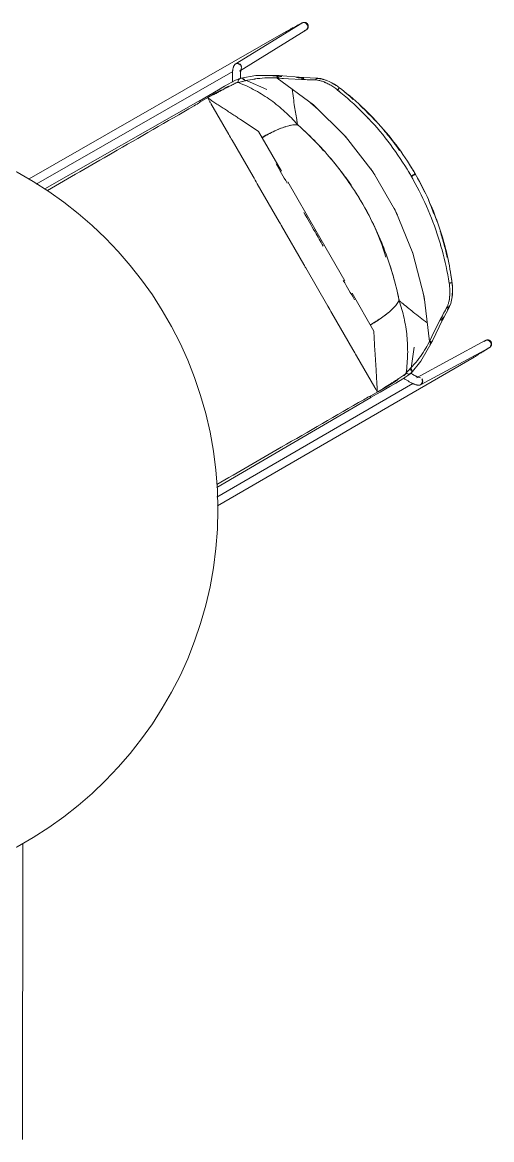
# Model space of a CAD drawing. Header units: millimetres. Extents: x 155927 to 317870, y -36033 to 97293.
# Drawn here: x 195784 to 196427, y 29808 to 31338 of the extents above; entities that cross this region are included whole.
import ezdxf

# ---------------------------------------------------------------- set-up
doc = ezdxf.new("R2010")
doc.units = ezdxf.units.MM
doc.header["$MEASUREMENT"] = 0
doc.layers.add('I-FURN', color=8, linetype='CONTINUOUS', lineweight=9)

msp = doc.modelspace()

# ---------------------------------------------------------------- linework, layer by layer
at = {"layer": 'I-FURN'}
for p, q in [((196167, 31336.7), (196076, 31280.5)), ((196163.7, 31334.9), (196164.2, 31335.2)), ((196164.2, 31335.2), (196164.7, 31335.5)), ((196164.7, 31335.5), (196165.2, 31335.7)), ((196165.2, 31335.7), (196165.6, 31335.9)), ((196165.6, 31335.9), (196166, 31336.1)), ((196166, 31336.1), (196166.3, 31336.3)), ((196166.3, 31336.3), (196166.7, 31336.5)), ((196166.7, 31336.5), (196166.9, 31336.6)), ((196166.9, 31336.6), (196167.2, 31336.8)), ((196167.1, 31336.7), (196168.4, 31337.3)), ((196167.2, 31336.8), (196167.4, 31336.9)), ((196167.4, 31336.9), (196167.3, 31336.8)), ((196167.4, 31336.9), (196167.6, 31337)), ((196167.6, 31337), (196167.4, 31336.9)), ((196167.7, 31337.1), (196167.6, 31337)), ((196167.6, 31337), (196167.7, 31337)), ((196167.7, 31337), (196167.8, 31337.1)), ((196167.8, 31337.1), (196167.7, 31337.1)), ((196167.8, 31337.1), (196167.8, 31337.1)), ((196167.8, 31337.1), (196167.9, 31337.1)), ((196167.9, 31337.1), (196167.8, 31337.1)), ((196167.9, 31337.1), (196168.1, 31337.2)), ((196167.9, 31337.1), (196167.9, 31337.1)), ((196168.1, 31337.2), (196168.3, 31337.3)), ((196168.3, 31337.3), (196168.5, 31337.4)), ((196168.4, 31337.3), (196169.8, 31337.4)), ((196168.5, 31337.4), (196168.7, 31337.5)), ((196168.7, 31337.5), (196168.9, 31337.6)), ((196168.9, 31337.6), (196169.1, 31337.6)), ((196169.1, 31337.6), (196169.3, 31337.7)), ((196169.3, 31337.7), (196169.5, 31337.7)), ((196169.5, 31337.7), (196169.7, 31337.7)), ((196169.7, 31337.7), (196170, 31337.8)), ((196169.8, 31337.4), (196171.2, 31337.2)), ((196170, 31337.8), (196170.2, 31337.8)), ((196170.2, 31337.8), (196170.4, 31337.8)), ((196170.4, 31337.8), (196170.6, 31337.8)), ((196170.6, 31337.8), (196170.8, 31337.8)), ((196170.8, 31337.8), (196171.1, 31337.7)), ((196171.1, 31337.7), (196171.3, 31337.7)), ((196171.2, 31337.2), (196172.5, 31336.7)), ((196171.3, 31337.7), (196171.5, 31337.7)), ((196171.5, 31337.7), (196171.7, 31337.6)), ((196171.7, 31337.6), (196171.9, 31337.6)), ((196171.9, 31337.6), (196172.1, 31337.5)), ((196172.1, 31337.5), (196172.3, 31337.4)), ((196172.3, 31337.4), (196172.6, 31337.4)), ((196172.5, 31336.7), (196173.6, 31335.8)), ((196172.6, 31337.4), (196172.8, 31337.3)), ((196172.8, 31337.3), (196173, 31337.2)), ((196173, 31337.2), (196173.1, 31337.1)), ((196173.1, 31337.1), (196173.3, 31337)), ((196173.3, 31337), (196173.5, 31336.8)), ((196173.5, 31336.8), (196173.7, 31336.7)), ((196173.6, 31335.8), (196174.5, 31334.6)), ((196173.7, 31336.7), (196173.9, 31336.6)), ((196173.9, 31336.6), (196174, 31336.4)), ((196174, 31336.4), (196174.2, 31336.3)), ((196174.2, 31336.3), (196174.4, 31336.1)), ((196174.4, 31336.1), (196174.5, 31336)), ((196174.5, 31336), (196174.7, 31335.8)), ((196174.7, 31335.8), (196174.8, 31335.6)), ((196174.8, 31335.6), (196174.9, 31335.5)), ((196174.9, 31335.5), (196175.1, 31335.3)), ((196175.1, 31335.3), (196175.2, 31335.1)), ((196145.4, 31325.3), (195794, 31123.4)), ((196081.8, 31271.1), (196172.7, 31327.3)), ((196145.4, 31325.2), (196146.4, 31325.7)), ((196145.4, 31325.2), (196145.5, 31325)), ((196145.5, 31325), (196145.8, 31324.5)), ((196145.8, 31324.5), (196146.2, 31323.7)), ((196146.4, 31325.7), (196147.3, 31326.2)), ((196147.3, 31326.2), (196148.2, 31326.7)), ((196148.2, 31326.7), (196149.2, 31327.2)), ((196149.2, 31327.2), (196150.1, 31327.7)), ((196150.1, 31327.7), (196151, 31328.2)), ((196151, 31328.2), (196151.9, 31328.7)), ((196151.9, 31328.7), (196152.8, 31329.1)), ((196152.8, 31329.1), (196153.6, 31329.6)), ((196153.6, 31329.6), (196154.5, 31330.1)), ((196154.5, 31330.1), (196155.3, 31330.5)), ((196155.3, 31330.5), (196156.2, 31330.9)), ((196156.2, 31330.9), (196157, 31331.4)), ((196157, 31331.4), (196157.8, 31331.8)), ((196157.8, 31331.8), (196158.5, 31332.2)), ((196158.5, 31332.2), (196159.3, 31332.6)), ((196159.3, 31332.6), (196160, 31333)), ((196160, 31333), (196160.7, 31333.3)), ((196160.7, 31333.3), (196161.3, 31333.7)), ((196161.3, 31333.7), (196162, 31334)), ((196162, 31334), (196162.6, 31334.3)), ((196162.6, 31334.3), (196163.2, 31334.6)), ((196163.2, 31334.6), (196163.7, 31334.9)), ((196171.2, 31326.4), (196170.8, 31326.2)), ((196171.5, 31326.6), (196171.2, 31326.4)), ((196171.8, 31326.8), (196171.5, 31326.6)), ((196172.1, 31326.9), (196171.8, 31326.8)), ((196172.3, 31327.1), (196172.1, 31326.9)), ((196172.6, 31327.2), (196172.3, 31327.1)), ((196172.4, 31327.1), (196172.6, 31327.2)), ((196173.7, 31328.1), (196172.6, 31327.2)), ((196172.6, 31327.2), (196172.8, 31327.3)), ((196172.7, 31327.3), (196172.6, 31327.2)), ((196172.9, 31327.3), (196172.7, 31327.3)), ((196172.8, 31327.3), (196172.9, 31327.4)), ((196172.9, 31327.4), (196173, 31327.4)), ((196173, 31327.4), (196172.9, 31327.4)), ((196172.9, 31327.4), (196172.9, 31327.3)), ((196173.2, 31327.5), (196173, 31327.4)), ((196173, 31327.4), (196173, 31327.4)), ((196173, 31327.4), (196173, 31327.4)), ((196173, 31327.4), (196173, 31327.4)), ((196173, 31327.4), (196173, 31327.4)), ((196173.4, 31327.7), (196173.2, 31327.5)), ((196173.6, 31327.8), (196173.4, 31327.7)), ((196173.8, 31327.9), (196173.6, 31327.8)), ((196174.5, 31329.2), (196173.7, 31328.1)), ((196174, 31328), (196173.8, 31327.9)), ((196174.1, 31328.2), (196174, 31328)), ((196174.3, 31328.3), (196174.1, 31328.2)), ((196174.4, 31328.5), (196174.3, 31328.3)), ((196174.6, 31328.7), (196174.4, 31328.5)), ((196174.5, 31334.6), (196175.1, 31333.3)), ((196175.1, 31330.5), (196174.5, 31329.2)), ((196174.7, 31328.8), (196174.6, 31328.7)), ((196174.9, 31329), (196174.7, 31328.8)), ((196175, 31329.2), (196174.9, 31329)), ((196175.1, 31329.4), (196175, 31329.2)), ((196175.1, 31333.3), (196175.2, 31331.9)), ((196175.2, 31331.9), (196175.1, 31330.5)), ((196175.2, 31329.6), (196175.1, 31329.4)), ((196175.2, 31335.1), (196175.2, 31335)), ((196175.2, 31335), (196175.3, 31334.8)), ((196175.3, 31329.7), (196175.2, 31329.6)), ((196175.3, 31334.8), (196175.4, 31334.6)), ((196175.4, 31329.9), (196175.3, 31329.7)), ((196175.4, 31334.6), (196175.5, 31334.4)), ((196175.5, 31330.1), (196175.4, 31329.9)), ((196175.5, 31334.4), (196175.6, 31334.2)), ((196175.6, 31330.3), (196175.5, 31330.1)), ((196175.6, 31334.2), (196175.7, 31334)), ((196175.7, 31330.6), (196175.6, 31330.3)), ((196175.7, 31334), (196175.7, 31333.8)), ((196175.7, 31333.8), (196175.8, 31333.6)), ((196175.8, 31331), (196175.7, 31330.8)), ((196175.7, 31330.8), (196175.7, 31330.6)), ((196175.8, 31333.6), (196175.8, 31333.4)), ((196175.8, 31333.4), (196175.9, 31333.2)), ((196175.9, 31331.4), (196175.8, 31331.2)), ((196175.8, 31331.2), (196175.8, 31331)), ((196175.9, 31333.2), (196175.9, 31332.9)), ((196175.9, 31332.9), (196175.9, 31332.7)), ((196175.9, 31332.7), (196175.9, 31332.5)), ((196175.9, 31332.5), (196175.9, 31332.3)), ((196175.9, 31332.3), (196175.9, 31332.1)), ((196175.9, 31332.1), (196175.9, 31331.8)), ((196175.9, 31331.8), (196175.9, 31331.6)), ((196175.9, 31331.6), (196175.9, 31331.4)), ((196072.8, 31274.3), (196072.6, 31273.6)), ((196072.9, 31274.9), (196072.8, 31274.3)), ((196073.1, 31275.6), (196072.9, 31274.9)), ((196073.2, 31276.2), (196073.1, 31275.6)), ((196073.4, 31276.9), (196073.2, 31276.2)), ((196073.7, 31277.5), (196073.4, 31276.9)), ((196074, 31278.2), (196073.7, 31277.5)), ((196074.4, 31278.9), (196074, 31278.2)), ((196074.9, 31279.6), (196074.4, 31278.9)), ((195803.6, 31116.2), (196072.4, 31270.6)), ((196072.2, 31268.9), (196072.1, 31268)), ((196072.1, 31268), (196072.1, 31267.2)), ((196072.1, 31267.2), (196072.1, 31266.3)), ((196072.1, 31266.3), (196072.1, 31265.3)), ((196072.1, 31265.3), (196072.1, 31264.4)), ((196072.1, 31264.4), (196072.1, 31263.4)), ((196072.1, 31263.4), (196072.1, 31262.4)), ((196072.1, 31262.4), (196072.1, 31261.4)), ((196072.1, 31261.4), (196072.2, 31260.4)), ((196072.3, 31270.6), (196072.2, 31269.7)), ((196072.2, 31269.7), (196072.2, 31268.9)), ((196072.2, 31260.4), (196072.2, 31259.3)), ((196072.2, 31259.3), (196072.3, 31258.3)), ((196072.4, 31272.1), (196072.3, 31271.3)), ((196072.3, 31271.3), (196072.3, 31270.6)), ((196072.5, 31272.8), (196072.4, 31272.1)), ((196072.6, 31273.6), (196072.5, 31272.8)), ((196082.9, 31261.3), (196075.4, 31258)), ((196080.4, 31258.9), (196081.1, 31259.9)), ((196081.1, 31259.9), (196081.9, 31260.7)), ((196082.9, 31261.3), (196084, 31261.6)), ((196083.9, 31261.5), (196082.9, 31261.3)), ((196083.2, 31268.5), (196083.1, 31267.8)), ((196083.1, 31267.8), (196083.1, 31267)), ((196083.1, 31267), (196083.1, 31266.3)), ((196083.1, 31266.3), (196083.1, 31265.5)), ((196083.1, 31265.5), (196083.1, 31264.6)), ((196083.1, 31264.6), (196083.1, 31263.8)), ((196083.1, 31263.8), (196083.1, 31262.9)), ((196083.1, 31262.9), (196083.1, 31262)), ((196083.1, 31262), (196083.1, 31261)), ((196083.3, 31270.4), (196083.2, 31269.8)), ((196083.2, 31269.8), (196083.2, 31269.2)), ((196083.2, 31269.2), (196083.2, 31268.5)), ((196083.4, 31270.9), (196083.3, 31270.4)), ((196083.5, 31271.9), (196083.4, 31271.4)), ((196083.4, 31271.4), (196083.4, 31270.9)), ((196104.2, 31265), (196083.4, 31261.5)), ((196083.6, 31272.3), (196083.5, 31271.9)), ((196083.7, 31272.6), (196083.6, 31272.3)), ((196083.8, 31273.1), (196083.7, 31272.9)), ((196083.7, 31272.9), (196083.7, 31272.6)), ((196083.8, 31273.3), (196083.8, 31273.2)), ((196083.8, 31273.2), (196083.8, 31273.1)), ((196084.5, 31261.5), (196083.9, 31261.5)), ((196085.2, 31261.4), (196084.5, 31261.5)), ((196086.4, 31261), (196085.2, 31261.4)), ((196087.5, 31260.1), (196086.4, 31261)), ((196092, 31257.8), (196086.5, 31259.5)), ((196088.5, 31259), (196087.5, 31260.1)), ((196089, 31257.5), (196088.5, 31259)), ((196135.5, 31264.9), (196104.2, 31265)), ((196133.2, 31263), (196133.3, 31263.5)), ((196133.2, 31262.5), (196133.2, 31263)), ((196133.3, 31262.1), (196133.2, 31262.5)), ((196133.3, 31263.5), (196133.5, 31263.9)), ((196133.6, 31261.6), (196133.3, 31262.1)), ((196182.8, 31224.7), (196133.4, 31261.6)), ((196133.4, 31261.6), (196148.8, 31260.5)), ((196133.5, 31263.9), (196133.8, 31264.3)), ((196134.2, 31262.9), (196133.6, 31261.6)), ((196133.6, 31261.6), (196135, 31262.6)), ((196133.6, 31261.6), (196135.1, 31262.6)), ((196135, 31262.6), (196133.6, 31261.6)), ((196133.6, 31261.6), (196135.1, 31262.6)), ((196133.8, 31264.3), (196134.2, 31264.6)), ((196134.2, 31264.6), (196134.6, 31264.8)), ((196135.1, 31264.9), (196134.3, 31263.3)), ((196134.6, 31264.8), (196135.1, 31264.9)), ((196169, 31262.3), (196135.5, 31264.9)), ((196138.9, 31263.6), (196136.9, 31263.8)), ((196148.8, 31260.5), (196166.6, 31259.6)), ((196169.9, 31261.6), (196160.1, 31262.1)), ((196166.6, 31259.6), (196186.7, 31258.9)), ((196167.1, 31260.4), (196167.2, 31260.9)), ((196167.2, 31260), (196167.1, 31260.4)), ((196167.2, 31260.9), (196167.3, 31261.3)), ((196167.4, 31259.6), (196167.2, 31260)), ((196167.3, 31261.3), (196167.6, 31261.7)), ((196167.5, 31261.3), (196167.3, 31260.9)), ((196167.3, 31260.9), (196167.3, 31260.4)), ((196167.3, 31260.4), (196167.4, 31260)), ((196167.4, 31260), (196167.5, 31259.6)), ((196167.7, 31261.7), (196167.5, 31261.3)), ((196167.6, 31261.7), (196167.9, 31262)), ((196168, 31262), (196167.7, 31261.7)), ((196167.9, 31262), (196168.2, 31262.2)), ((196168.4, 31262.2), (196168, 31262)), ((196168.2, 31262.2), (196168.6, 31262.3)), ((196168.8, 31262.3), (196168.4, 31262.2)), ((196168.6, 31262.3), (196169.1, 31262.3)), ((196169.9, 31261.4), (196168.7, 31260.5)), ((196188, 31261.5), (196168.8, 31262.3)), ((196169.2, 31262.3), (196168.8, 31262.3)), ((196169.1, 31262.3), (196169.4, 31262.1)), ((196169.6, 31262.1), (196169.2, 31262.3)), ((196190, 31260.8), (196186.1, 31260.9)), ((196186.6, 31260.6), (196186.5, 31260.2)), ((196186.5, 31260.2), (196186.5, 31259.7)), ((196186.5, 31259.7), (196186.5, 31259.3)), ((196186.5, 31259.3), (196186.7, 31258.9)), ((196186.8, 31261), (196186.6, 31260.6)), ((196187.1, 31261.3), (196186.8, 31261)), ((196187.5, 31261.5), (196187.1, 31261.3)), ((196187.8, 31261.5), (196187.5, 31261.5)), ((196188.2, 31261.5), (196187.8, 31261.5)), ((196193.2, 31260.9), (196187.9, 31261.5)), ((196188.6, 31261.4), (196188.2, 31261.5)), ((196188.9, 31261.1), (196188.6, 31261.4)), ((196189.2, 31260.8), (196188.9, 31261.1)), ((196199.9, 31258.8), (196193.2, 31260.9)), ((196204.6, 31256.8), (196199.9, 31258.8)), ((196053, 31245.6), (196039.8, 31237.8)), ((196049.4, 31241.1), (196057, 31245.3)), ((196061.4, 31250.3), (196053, 31245.6)), ((196071.1, 31255.7), (196061.4, 31250.3)), ((196061.4, 31247.7), (196066.8, 31250.5)), ((196075.4, 31258), (196071.1, 31255.7)), ((196072.3, 31258.3), (196072.3, 31257.2)), ((196072.3, 31257.2), (196072.4, 31256.1)), ((196075.2, 31254.5), (196078.2, 31255.6)), ((196079.2, 31255.9), (196080.1, 31255.9)), ((196119, 31245.7), (196092, 31257.8)), ((196209.5, 31254.3), (196204.6, 31256.8)), ((196214.1, 31251.4), (196209.5, 31254.3)), ((196216.3, 31245.4), (196216.2, 31245.2)), ((196216.5, 31245.6), (196216.3, 31245.4)), ((196216.8, 31245.9), (196216.5, 31245.6)), ((196217.1, 31246.3), (196216.8, 31245.9)), ((196217.4, 31246.7), (196217.1, 31246.3)), ((196217.7, 31247.1), (196217.4, 31246.7)), ((196218, 31247.4), (196217.7, 31247.1)), ((196218.2, 31247.7), (196218, 31247.4)), ((196218.4, 31248), (196218.2, 31247.7)), ((196218.5, 31248.2), (196218.4, 31248)), ((196218.6, 31248.2), (196218.5, 31248.2)), ((196028.4, 31231.1), (195815.3, 31109.8)), ((196026.6, 31228.2), (196038.2, 31234.8)), ((196039.8, 31237.8), (196026.7, 31230.1)), ((196028.5, 31231.1), (196028.4, 31231.1)), ((196028.4, 31230.9), (196028.6, 31230.6)), ((196028.8, 31230.8), (196028.6, 31231)), ((196038.2, 31234.8), (196049.4, 31241.1)), ((196046.2, 31238.7), (196050.4, 31240.9)), ((196050.4, 31240.9), (196050.5, 31241)), ((196067.1, 31184.2), (196042.7, 31226.5)), ((196226.8, 31181.4), (196182.8, 31224.7)), ((196084, 31204.2), (196107.9, 31188.6)), ((196107.9, 31188.6), (196139.2, 31134.3)), ((196100.3, 31126.8), (196071.6, 31176.5)), ((196264.6, 31132.5), (196226.8, 31181.4)), ((196295.5, 31079), (196264.6, 31132.5)), ((196316.9, 31127.4), (196317.2, 31127.5)), ((196317.2, 31127.5), (196317.6, 31127.8)), ((196317.4, 31127.1), (196317.2, 31127)), ((196317.9, 31127.4), (196317.4, 31127.1)), ((196317.6, 31127.8), (196318.2, 31128.1)), ((196318.4, 31127.7), (196317.9, 31127.4)), ((196318.2, 31128.1), (196318.8, 31128.5)), ((196319.1, 31128.1), (196318.4, 31127.7)), ((196318.8, 31128.5), (196319.5, 31128.9)), ((196319.8, 31128.5), (196319.1, 31128.1)), ((196319.5, 31128.9), (196320.2, 31129.3)), ((196320.5, 31128.9), (196319.8, 31128.5)), ((196320.2, 31129.3), (196320.9, 31129.6)), ((196321.1, 31129.2), (196320.5, 31128.9)), ((196320.9, 31129.6), (196321.5, 31130)), ((196321.7, 31129.6), (196321.1, 31129.2)), ((196321.5, 31130), (196321.9, 31130.2)), ((196322.1, 31129.8), (196321.7, 31129.6)), ((196321.9, 31130.2), (196322.1, 31130.4)), ((196322.1, 31130.4), (196322.2, 31130.4)), ((196322.4, 31130), (196322.1, 31129.8)), ((196322.5, 31130), (196322.4, 31130)), ((196136.1, 31064.8), (196106, 31116.8)), ((196147.7, 31119.6), (196186.8, 31051.9)), ((196318.9, 31021.9), (196295.5, 31079)), ((196169.9, 31006.2), (196139.2, 31059.4)), ((196186.8, 31051.9), (196225.8, 30984.2)), ((196334.4, 30962.2), (196318.9, 31021.9)), ((196202.6, 30949.5), (196172.5, 31001.7)), ((196368.7, 30980.8), (196368.8, 30980.8)), ((196368.8, 30980.8), (196369.1, 30980.8)), ((196369.1, 30980.8), (196369.4, 30980.9)), ((196369.4, 30980.9), (196369.8, 30980.9)), ((196369.8, 30980.9), (196370.2, 30981)), ((196370.2, 30981), (196370.7, 30981.1)), ((196370.7, 30981.1), (196371.2, 30981.1)), ((196371.2, 30981.1), (196371.7, 30981.2)), ((196371.7, 30981.2), (196372.1, 30981.3)), ((196372.1, 30981.3), (196372.4, 30981.3)), ((196372.4, 30981.3), (196372.6, 30981.3)), ((196372.6, 30981.3), (196372.7, 30981.4)), ((196373.3, 30970.4), (196373.1, 30964.9)), ((196373.2, 30975.9), (196373.3, 30970.4)), ((196235.8, 30967), (196265.6, 30915.3)), ((196341.7, 30900.9), (196334.4, 30962.2)), ((196371, 30953.1), (196368.9, 30948.1)), ((196372.5, 30959.8), (196371, 30953.1)), ((196373.1, 30964.9), (196372.5, 30959.8)), ((196237, 30889.9), (196208.3, 30939.7)), ((196369, 30948.3), (196359.9, 30931)), ((196362.8, 30942.6), (196365.9, 30948.4)), ((196369.2, 30950.3), (196366.3, 30944.8)), ((196360.1, 30931.4), (196345.6, 30901.1)), ((196348.4, 30914.8), (196356.5, 30930.7)), ((196356.5, 30930.7), (196359.5, 30936.3)), ((196356.9, 30931.4), (196357.2, 30931.1)), ((196357.2, 30931.1), (196357.6, 30930.8)), ((196357.6, 30930.8), (196358, 30930.6)), ((196358, 30930.6), (196358.5, 30930.6)), ((196358.5, 30930.6), (196358.9, 30930.6)), ((196360, 30932.8), (196358.7, 30932.2)), ((196359.9, 30932.6), (196358.8, 30930.5)), ((196359.3, 30930.7), (196359.7, 30930.9)), ((196359.7, 30930.9), (196359.9, 30931.2)), ((196360.8, 30934.3), (196359.9, 30932.6)), ((196359.9, 30931.2), (196360.1, 30931.6)), ((196360.1, 30931.6), (196360.2, 30932)), ((196265.6, 30915.3), (196267.2, 30887.6)), ((196341.7, 30900.9), (196348.4, 30914.8)), ((196316.4, 30861.3), (196320.9, 30893.2)), ((196418.2, 30902.1), (196324.1, 30851.4)), ((196329.3, 30841.8), (196423.5, 30892.4)), ((196345.6, 30901.1), (196330, 30873.9)), ((196343.4, 30901.8), (196341.8, 30901)), ((196341.8, 30901), (196343.4, 30901.8)), ((196343.4, 30901.8), (196341.8, 30901)), ((196343.4, 30901.8), (196341.8, 30901)), ((196341.8, 30901), (196343.2, 30900.9)), ((196342, 30900.6), (196341.8, 30901)), ((196342.4, 30900.3), (196342, 30900.6)), ((196342.8, 30900), (196342.4, 30900.3)), ((196343.3, 30899.8), (196342.8, 30900)), ((196343.7, 30899.8), (196343.3, 30899.8)), ((196343.5, 30900.8), (196345.4, 30900.7)), ((196344.2, 30899.9), (196343.7, 30899.8)), ((196344.7, 30900), (196344.2, 30899.9)), ((196345.1, 30900.3), (196344.7, 30900)), ((196345.4, 30900.7), (196345.1, 30900.3)), ((196416.4, 30901), (196416.7, 30901.2)), ((196416.7, 30901.2), (196417.1, 30901.4)), ((196417.1, 30901.4), (196417.4, 30901.6)), ((196417.4, 30901.6), (196417.6, 30901.7)), ((196417.6, 30901.7), (196417.8, 30901.9)), ((196417.8, 30901.9), (196418, 30902)), ((196418, 30902), (196417.9, 30901.9)), ((196418, 30902), (196418.2, 30902.1)), ((196418.2, 30902.1), (196418, 30902)), ((196418.1, 30902), (196419.4, 30902.6)), ((196418.2, 30902.1), (196418.3, 30902.2)), ((196418.3, 30902.2), (196418.2, 30902.1)), ((196418.3, 30902.2), (196418.4, 30902.2)), ((196418.4, 30902.2), (196418.3, 30902.2)), ((196418.4, 30902.2), (196418.5, 30902.3)), ((196418.5, 30902.3), (196418.4, 30902.2)), ((196418.5, 30902.3), (196418.7, 30902.4)), ((196418.5, 30902.3), (196418.5, 30902.3)), ((196418.5, 30902.3), (196418.5, 30902.3)), ((196418.7, 30902.4), (196418.9, 30902.5)), ((196418.9, 30902.5), (196419.1, 30902.6)), ((196419.1, 30902.6), (196419.3, 30902.7)), ((196419.3, 30902.7), (196419.5, 30902.8)), ((196419.4, 30902.6), (196420.8, 30902.7)), ((196419.5, 30902.8), (196419.7, 30902.8)), ((196419.7, 30902.8), (196419.9, 30902.9)), ((196419.9, 30902.9), (196420.1, 30903)), ((196420.1, 30903), (196420.3, 30903)), ((196420.3, 30903), (196420.5, 30903.1)), ((196420.5, 30903.1), (196420.7, 30903.1)), ((196420.7, 30903.1), (196421, 30903.1)), ((196420.8, 30902.7), (196422.2, 30902.5)), ((196421, 30903.1), (196421.2, 30903.1)), ((196421.2, 30903.1), (196421.4, 30903.1)), ((196421.4, 30903.1), (196421.6, 30903.1)), ((196421.6, 30903.1), (196421.8, 30903.1)), ((196421.8, 30903.1), (196422.1, 30903.1)), ((196422.1, 30903.1), (196422.3, 30903.1)), ((196422.2, 30902.5), (196423.5, 30902)), ((196422.5, 30891.8), (196422.2, 30891.6)), ((196422.3, 30903.1), (196422.5, 30903)), ((196422.5, 30903), (196422.7, 30903)), ((196422.9, 30892.1), (196422.5, 30891.8)), ((196422.7, 30903), (196422.9, 30902.9)), ((196422.9, 30902.9), (196423.1, 30902.8)), ((196423.2, 30892.2), (196422.9, 30892.1)), ((196423.1, 30902.8), (196423.3, 30902.8)), ((196423.4, 30892.4), (196423.2, 30892.2)), ((196423.3, 30902.8), (196423.5, 30902.7)), ((196423.7, 30892.6), (196423.4, 30892.4)), ((196423.5, 30902.7), (196423.7, 30902.6)), ((196423.5, 30902), (196424.6, 30901.1)), ((196424.7, 30893.4), (196423.6, 30892.5)), ((196423.7, 30902.6), (196423.9, 30902.5)), ((196423.9, 30892.7), (196423.7, 30892.6)), ((196423.8, 30892.6), (196423.9, 30892.7)), ((196423.9, 30902.5), (196424.1, 30902.4)), ((196423.9, 30892.7), (196424.1, 30892.8)), ((196424, 30892.8), (196423.9, 30892.7)), ((196424.2, 30892.9), (196424, 30892.8)), ((196424.1, 30902.4), (196424.3, 30902.3)), ((196424.1, 30892.8), (196424.2, 30892.9)), ((196424.3, 30893), (196424.2, 30892.9)), ((196424.2, 30892.9), (196424.3, 30892.9)), ((196424.2, 30892.9), (196424.2, 30892.9)), ((196424.3, 30902.3), (196424.5, 30902.2)), ((196424.4, 30893), (196424.3, 30893)), ((196424.3, 30892.9), (196424.3, 30893)), ((196424.3, 30893), (196424.3, 30893)), ((196424.3, 30893), (196424.3, 30893)), ((196424.6, 30893.1), (196424.4, 30893)), ((196424.5, 30902.2), (196424.7, 30902)), ((196424.6, 30901.1), (196425.5, 30900)), ((196424.8, 30893.3), (196424.6, 30893.1)), ((196424.7, 30902), (196424.9, 30901.9)), ((196425.5, 30894.5), (196424.7, 30893.4)), ((196424.9, 30893.4), (196424.8, 30893.3)), ((196424.9, 30901.9), (196425, 30901.8)), ((196425.1, 30893.6), (196424.9, 30893.4)), ((196425, 30901.8), (196425.2, 30901.6)), ((196425.3, 30893.7), (196425.1, 30893.6)), ((196425.2, 30901.6), (196425.3, 30901.5)), ((196425.3, 30901.5), (196425.5, 30901.3)), ((196425.4, 30893.9), (196425.3, 30893.7)), ((196425.6, 30894), (196425.4, 30893.9)), ((196425.5, 30901.3), (196425.6, 30901.1)), ((196425.5, 30900), (196426, 30898.6)), ((196426.1, 30895.8), (196425.5, 30894.5)), ((196425.6, 30901.1), (196425.8, 30901)), ((196425.7, 30894.2), (196425.6, 30894)), ((196425.8, 30894.4), (196425.7, 30894.2)), ((196425.8, 30901), (196425.9, 30900.8)), ((196426, 30894.5), (196425.8, 30894.4)), ((196425.9, 30900.8), (196426, 30900.6)), ((196426, 30900.6), (196426.1, 30900.4)), ((196426, 30898.6), (196426.2, 30897.2)), ((196426.1, 30894.7), (196426, 30894.5)), ((196426.1, 30900.4), (196426.2, 30900.4)), ((196426.2, 30897.2), (196426.1, 30895.8)), ((196426.2, 30894.9), (196426.1, 30894.7)), ((196426.2, 30900.4), (196426.3, 30900.2)), ((196426.3, 30895.1), (196426.2, 30894.9)), ((196426.3, 30900.2), (196426.4, 30900)), ((196426.4, 30895.3), (196426.3, 30895.1)), ((196426.4, 30900), (196426.4, 30899.8)), ((196426.4, 30899.8), (196426.5, 30899.6)), ((196426.5, 30895.5), (196426.4, 30895.3)), ((196426.5, 30899.6), (196426.6, 30899.4)), ((196426.6, 30895.7), (196426.5, 30895.5)), ((196426.6, 30899.4), (196426.7, 30899.2)), ((196426.7, 30896.1), (196426.6, 30895.9)), ((196426.6, 30895.9), (196426.6, 30895.7)), ((196426.7, 30899.2), (196426.7, 30899)), ((196426.7, 30899), (196426.8, 30898.8)), ((196426.8, 30896.6), (196426.7, 30896.3)), ((196426.7, 30896.3), (196426.7, 30896.1)), ((196426.8, 30898.8), (196426.8, 30898.5)), ((196426.8, 30898.5), (196426.9, 30898.3)), ((196426.9, 30897), (196426.8, 30896.8)), ((196426.8, 30896.8), (196426.8, 30896.6)), ((196426.9, 30898.3), (196426.9, 30898.1)), ((196426.9, 30898.1), (196426.9, 30897.9)), ((196426.9, 30897.9), (196426.9, 30897.7)), ((196426.9, 30897.7), (196426.9, 30897.4)), ((196426.9, 30897.4), (196426.9, 30897.2)), ((196426.9, 30897.2), (196426.9, 30897)), ((196051.7, 30675.8), (196402.8, 30879.5)), ((196266.9, 30838.2), (196241.9, 30881.4)), ((196401.8, 30880.9), (196402.3, 30880.1)), ((196402.3, 30880.1), (196402.6, 30879.6)), ((196402.6, 30879.6), (196402.8, 30879.5)), ((196402.9, 30879.5), (196402.8, 30879.5)), ((196403.8, 30880.1), (196402.9, 30879.5)), ((196404.7, 30880.6), (196403.8, 30880.1)), ((196405.6, 30881.2), (196404.7, 30880.6)), ((196406.4, 30881.8), (196405.6, 30881.2)), ((196407.3, 30882.3), (196406.4, 30881.8)), ((196408.2, 30882.9), (196407.3, 30882.3)), ((196409.1, 30883.4), (196408.2, 30882.9)), ((196409.9, 30883.9), (196409.1, 30883.4)), ((196410.7, 30884.5), (196409.9, 30883.9)), ((196411.6, 30885), (196410.7, 30884.5)), ((196412.4, 30885.5), (196411.6, 30885)), ((196413.2, 30886), (196412.4, 30885.5)), ((196413.9, 30886.4), (196413.2, 30886)), ((196414.7, 30886.9), (196413.9, 30886.4)), ((196415.4, 30887.4), (196414.7, 30886.9)), ((196416.1, 30887.8), (196415.4, 30887.4)), ((196416.8, 30888.3), (196416.1, 30887.8)), ((196417.5, 30888.7), (196416.8, 30888.3)), ((196418.1, 30889.1), (196417.5, 30888.7)), ((196418.7, 30889.4), (196418.1, 30889.1)), ((196419.3, 30889.8), (196418.7, 30889.4)), ((196419.8, 30890.2), (196419.3, 30889.8)), ((196420.4, 30890.5), (196419.8, 30890.2)), ((196420.9, 30890.8), (196420.4, 30890.5)), ((196421.3, 30891.1), (196420.9, 30890.8)), ((196421.8, 30891.4), (196421.3, 30891.1)), ((196422.2, 30891.6), (196421.8, 30891.4)), ((196315.9, 30864.5), (196316.9, 30863.3)), ((196330, 30873.9), (196316.6, 30857.7)), ((196316.9, 30863.3), (196317.5, 30861.9)), ((196317.5, 30861.9), (196317.6, 30860.5)), ((196298.7, 30848.8), (196292, 30844.5)), ((196305.3, 30849.9), (196295.8, 30844.1)), ((196309.5, 30852.5), (196305.3, 30849.9)), ((196307.3, 30850.2), (196306.4, 30850.8)), ((196309.6, 30856.8), (196306.5, 30854.1)), ((196308.2, 30849.6), (196307.3, 30850.2)), ((196309.1, 30849), (196308.2, 30849.6)), ((196310, 30848.5), (196309.1, 30849)), ((196316.2, 30857.3), (196309.5, 30852.5)), ((196310.8, 30847.9), (196310, 30848.5)), ((196311.7, 30847.4), (196310.8, 30847.9)), ((196312.6, 30846.9), (196311.7, 30847.4)), ((196313.4, 30846.4), (196312.6, 30846.9)), ((196314, 30856.4), (196312.8, 30856.4)), ((196314.2, 30845.9), (196313.4, 30846.4)), ((196315.2, 30856.7), (196314, 30856.4)), ((196315, 30845.4), (196314.2, 30845.9)), ((196316.9, 30858.1), (196316.1, 30857.3)), ((196316.8, 30857.1), (196316.1, 30857.6)), ((196316.8, 30858.1), (196316.2, 30857.3)), ((196317.1, 30858.6), (196316.8, 30858.1)), ((196317.6, 30856.7), (196316.8, 30857.1)), ((196317.4, 30859.2), (196317.1, 30858.6)), ((196317.6, 30860.5), (196317.4, 30859.2)), ((196318.4, 30856.2), (196317.6, 30856.7)), ((196319.1, 30855.8), (196318.4, 30856.2)), ((196319.8, 30855.4), (196319.1, 30855.8)), ((196320.5, 30855), (196319.8, 30855.4)), ((196321.2, 30854.6), (196320.5, 30855)), ((196321.9, 30854.2), (196321.2, 30854.6)), ((196322.5, 30853.9), (196321.9, 30854.2)), ((196323.1, 30853.6), (196322.5, 30853.9)), ((196323.7, 30853.4), (196323.1, 30853.6)), ((196324.2, 30853.1), (196323.7, 30853.4)), ((196324.7, 30852.9), (196324.2, 30853.1)), ((196325.2, 30852.7), (196324.7, 30852.9)), ((196325.6, 30852.5), (196325.2, 30852.7)), ((196326, 30852.4), (196325.6, 30852.5)), ((196326.3, 30852.3), (196326, 30852.4)), ((196326.6, 30852.2), (196326.3, 30852.3)), ((196326.8, 30852.2), (196326.6, 30852.2)), ((196326.9, 30852.1), (196326.8, 30852.2)), ((196327, 30852.1), (196326.9, 30852.1)), ((196319, 30843.6), (196050.8, 30688)), ((196270.9, 30831.9), (196259.3, 30825.1)), ((196274.2, 30831.7), (196261, 30824.2)), ((196281.9, 30838.4), (196270.9, 30831.9)), ((196287.6, 30839.3), (196274.2, 30831.7)), ((196282.3, 30839.4), (196278.2, 30836.8)), ((196292, 30844.5), (196281.9, 30838.4)), ((196295.8, 30844.1), (196287.6, 30839.3)), ((196315.8, 30845), (196315, 30845.4)), ((196316.6, 30844.6), (196315.8, 30845)), ((196317.4, 30844.2), (196316.6, 30844.6)), ((196318.1, 30843.8), (196317.4, 30844.2)), ((196318.9, 30843.5), (196318.1, 30843.8)), ((196319.6, 30843.1), (196318.9, 30843.5)), ((196320.3, 30842.8), (196319.6, 30843.1)), ((196321, 30842.5), (196320.3, 30842.8)), ((196321.6, 30842.3), (196321, 30842.5)), ((196322.3, 30842), (196321.6, 30842.3)), ((196323, 30841.8), (196322.3, 30842)), ((196323.6, 30841.6), (196323, 30841.8)), ((196324.3, 30841.5), (196323.6, 30841.6)), ((196324.9, 30841.3), (196324.3, 30841.5)), ((196325.6, 30841.2), (196324.9, 30841.3)), ((196326.3, 30841.1), (196325.6, 30841.2)), ((196327.1, 30841.1), (196326.3, 30841.1)), ((196328, 30841.2), (196327.1, 30841.1)), ((196261.5, 30824.5), (196050.9, 30701.2)), ((196260.5, 30825.7), (196260.9, 30825.2)), ((196260.9, 30825.2), (196261.1, 30824.9)), ((196261.1, 30824.9), (196261.3, 30824.6)), ((196261.3, 30824.6), (196261.5, 30824.5)), ((196261.5, 30824.7), (196261.4, 30825)), ((196261.5, 30824.5), (196261.5, 30824.7)), ((196261.5, 30824.5), (196261.5, 30824.5)), ((195784.5, 29808.5), (195785.3, 30214.4))]:
    msp.add_line(p, q, dxfattribs=at)
for start, end in [(0, 180), (180, 0)]:
    msp.add_arc((195527.1, 30671.1), 525, start, end, dxfattribs=at)
for centre, major_axis, ratio, start_param, end_param in [((196078.9, 31275.8), (2.89, -4.68), 0.969889, 1.801948, 4.158143), ((196079.2, 31276.2), (4.37, -3.35), 0.969753, 3.147699, 3.409499), ((196079.2, 31276.2), (4.37, -3.35), 0.969753, 2.362301, 2.8859), ((196079.2, 31276.2), (4.37, -3.35), 0.969753, 0.791505, 2.362301), ((196078.9, 31275.8), (2.89, -4.68), 0.969889, 0.492951, 1.540149), ((196326.7, 30846.6), (-2.61, 4.84), 0.969889, 5.266635, 6.052033), ((196326.7, 30846.6), (-2.61, 4.84), 0.969889, 2.386842, 4.481237), ((196327.2, 30846.7), (-0.72, 5.45), 0.969753, 3.920884, 5.229881), ((196327.2, 30846.7), (-0.72, 5.45), 0.969753, 2.873687, 3.659085)]:
    msp.add_ellipse(centre, major_axis=major_axis, ratio=ratio, start_param=start_param, end_param=end_param, dxfattribs=at)
for points in [[(196145.4, 31325.2), (196145.4, 31325.2), (196145.4, 31325.2), (196145.4, 31325.1)], [(196082.9, 31261.1), (196082.2, 31260.9), (196080.9, 31260), (196079.9, 31257.8), (196080, 31256.1), (196080.3, 31255.3)], [(196137.2, 31263.9), (196133.9, 31264.2), (196130.6, 31264.4), (196127.3, 31264.5)], [(196128.2, 31261.9), (196130, 31261.8), (196131.8, 31261.7), (196133.6, 31261.6)], [(196141.8, 31261), (196138.9, 31261.2), (196136.2, 31261.4), (196133.6, 31261.6)], [(196137, 31263.9), (196138, 31263.8), (196138.9, 31263.7), (196139.9, 31263.6)], [(196159.6, 31262.1), (196162.9, 31261.9), (196166.3, 31261.8), (196169.9, 31261.6)], [(196189.2, 31260.8), (196188.6, 31260.8), (196188.1, 31260.8), (196187.5, 31260.9)], [(196080.3, 31255.3), (196082.6, 31256), (196085, 31256.7), (196087.5, 31257.3)], [(196080.3, 31255.3), (196088.3, 31252.2), (196103.7, 31245), (196125, 31231.5), (196144.2, 31215.8), (196155.7, 31204.1), (196161.1, 31198)], [(196195, 31257.1), (196198.2, 31256), (196201.7, 31254.3), (196205.3, 31252.4)], [(196205.3, 31252.4), (196207.2, 31251.4), (196210.8, 31249.2), (196214.4, 31246.5), (196216.1, 31245.1)], [(196218.6, 31248.2), (196216.7, 31249.6), (196213, 31252.3), (196209.2, 31254.4), (196207.3, 31255.4)], [(196213.2, 31247.4), (196214.2, 31246.6), (196215.2, 31245.9), (196216.1, 31245.1)], [(196250.5, 31214), (196239.7, 31224.9), (196228.2, 31235.3), (196216.1, 31245.1)], [(196216.1, 31245.1), (196217, 31244.4), (196218, 31243.6), (196218.9, 31242.8)], [(196219.8, 31247.3), (196225.9, 31242.5), (196231.7, 31237.5), (196237.4, 31232.4)], [(196019.5, 31223.5), (196022.3, 31225.1), (196025.1, 31226.7), (196027.8, 31228.3)], [(196042.2, 31227.4), (196040.8, 31229.7), (196039.5, 31232), (196038.2, 31234.3)], [(196250.6, 31214), (196253.2, 31211.3), (196255.8, 31208.6), (196258.4, 31205.9)], [(196160.5, 31202.2), (196160.7, 31200.8), (196160.9, 31199.4), (196161.1, 31198)], [(196067.1, 31184.2), (196068.6, 31181.7), (196070.1, 31179.1), (196071.6, 31176.5)], [(196144.6, 31194.9), (196143.3, 31194.5), (196141.8, 31194), (196140.4, 31193.4)], [(196152, 31196.9), (196151.4, 31196.7), (196150.7, 31196.6), (196150, 31196.4)], [(196165.4, 31194.2), (196176.5, 31184.1), (196186.9, 31173.3), (196196.9, 31162.1)], [(196228.6, 31179.2), (196226.5, 31181.6), (196224.4, 31183.9), (196222.3, 31186.2)], [(196279.3, 31190.1), (196283.9, 31184.7), (196288.5, 31179.3), (196292.7, 31173.6)], [(196293, 31173.3), (196295.7, 31169.8), (196298.3, 31166.1), (196300.9, 31162.4)], [(195897.7, 31153.1), (195901.6, 31155.4), (195905.6, 31157.7), (195909.6, 31160)], [(196146.8, 31117.8), (196141.8, 31126.6), (196136.8, 31135.4), (196131.9, 31144.1)], [(196267, 31129), (196265.2, 31131.7), (196263.3, 31134.5), (196261.4, 31137.2)], [(196313.5, 31144.5), (196316.6, 31139.7), (196319.6, 31134.9), (196322.5, 31130)], [(196100.3, 31126.8), (196102.2, 31123.5), (196104.1, 31120.2), (196106, 31116.9)], [(196313, 31133.8), (196315.4, 31129.8), (196317.7, 31125.8), (196320, 31121.7)], [(196317.1, 31126.9), (196316.1, 31128.5), (196315.2, 31130.1), (196314.2, 31131.7)], [(196319.6, 31122.4), (196318.7, 31124.1), (196317.8, 31125.7), (196316.8, 31127.3)], [(196322.2, 31130.4), (196326.9, 31122.2), (196331.2, 31113.8), (196335.3, 31105.2)], [(196239, 31107.6), (196246.9, 31095.3), (196254.8, 31082.7), (196261.2, 31069.5)], [(196340.5, 31093.8), (196342, 31090.3), (196343.5, 31086.7), (196345, 31083.2)], [(196297.9, 31074), (196296.5, 31077), (196295.1, 31079.9), (196293.6, 31082.9)], [(196345.1, 31082.9), (196347.7, 31076.5), (196350.3, 31070.1), (196352.7, 31063.6)], [(196136.1, 31064.8), (196137.2, 31062.8), (196138.3, 31060.9), (196139.5, 31058.9)], [(196264.9, 31061.5), (196272, 31047), (196277.3, 31031.9), (196282.1, 31016.5)], [(196355.9, 31037), (196357, 31033.4), (196358, 31029.8), (196359, 31026.2)], [(196320.5, 31016.6), (196319.7, 31019.3), (196318.8, 31021.9), (196317.9, 31024.5)], [(196368.7, 30980.8), (196366.3, 30996.1), (196363, 31011.2), (196359, 31026.2)], [(196169.9, 31006.2), (196170.8, 31004.7), (196171.6, 31003.2), (196172.5, 31001.7)], [(196287.5, 31005.8), (196292.2, 30991.5), (196296, 30977), (196299.2, 30962.3)], [(196239.2, 30958.2), (196234.1, 30966.9), (196228.9, 30975.6), (196223.8, 30984.4)], [(196367.6, 30987.6), (196368, 30985.3), (196368.4, 30983), (196368.7, 30980.8)], [(196371.3, 30990.6), (196371.7, 30988), (196372.1, 30985.5), (196372.5, 30982.9)], [(196335.3, 30955.9), (196334.5, 30960.6), (196333.6, 30965.3), (196332.6, 30970)], [(196372.5, 30982.9), (196372.5, 30982.4), (196372.6, 30981.9), (196372.7, 30981.4)], [(196300.4, 30956.7), (196303, 30948.9), (196307.4, 30933.2), (196311.4, 30908.6), (196312.4, 30883.5), (196311, 30866.5), (196309.7, 30858)], [(196300.4, 30956.7), (196301.5, 30955.8), (196302.7, 30954.9), (196303.8, 30954.1)], [(196202.6, 30949.5), (196204.5, 30946.2), (196206.4, 30942.9), (196208.3, 30939.7)], [(196289.5, 30944), (196288.5, 30943), (196287.3, 30942), (196286.1, 30941)], [(196295.8, 30950.4), (196295.1, 30949.6), (196294.4, 30948.7), (196293.6, 30947.9)], [(196366.3, 30944.7), (196367.1, 30946.4), (196368, 30948), (196368.9, 30949.7)], [(196359.9, 30932.5), (196359.5, 30931.8), (196359.2, 30931.1), (196358.8, 30930.4)], [(196360, 30931.6), (196360, 30931.5), (196360, 30931.2), (196359.8, 30930.8), (196359.6, 30930.6), (196359.5, 30930.5)], [(196359.9, 30932.5), (196360.2, 30933.2), (196360.6, 30933.8), (196360.9, 30934.5)], [(196339.8, 30897.3), (196340.5, 30898.5), (196341.1, 30899.7), (196341.8, 30901)], [(196345.7, 30902.3), (196345.7, 30902.2), (196345.8, 30901.8), (196345.7, 30901.3), (196345.5, 30900.8), (196345.1, 30900.4), (196344.7, 30900.1), (196344.2, 30899.9), (196343.6, 30899.9), (196343.1, 30900), (196342.5, 30900.2), (196342.1, 30900.5), (196341.9, 30900.8), (196341.8, 30901)], [(196344.5, 30900.8), (196343.8, 30899.3), (196343, 30897.7), (196342.2, 30896.2)], [(196237, 30889.9), (196238.7, 30887.1), (196240.3, 30884.2), (196242, 30881.4)], [(196314.9, 30863.3), (196313.2, 30861.4), (196311.5, 30859.7), (196309.7, 30858)], [(196270.4, 30832.1), (196269.1, 30834.4), (196267.8, 30836.6), (196266.4, 30839)], [(196259.4, 30825.7), (196256.8, 30824.3), (196254.2, 30822.8), (196251.7, 30821.3)], [(196141.1, 30757.4), (196137, 30755.1), (196132.8, 30752.7), (196128.7, 30750.3)]]:
    msp.add_open_spline(points, degree=3, dxfattribs=at)
for points, knots in [([(196080.3, 31255.3), (196084.3, 31256.5), (196092.7, 31258.6), (196106.1, 31260.9), (196117.7, 31261.9), (196124.7, 31261.9), (196127.2, 31261.9)], [0, 0, 0, 0, 0.25, 0.5, 0.75, 0.8847092, 0.8847092, 0.8847092, 0.8847092]), ([(196087.5, 31257.3), (196089.2, 31257.7), (196095.3, 31259.1), (196101.6, 31260.1), (196106.1, 31260.7)], [0.1451812, 0.1451812, 0.1451812, 0.1451812, 0.25, 0.4999852, 0.4999852, 0.4999852, 0.4999852]), ([(196106.1, 31260.7), (196110.6, 31261.3), (196119.8, 31262), (196128.9, 31261.9), (196133.6, 31261.6)], [0.5, 0.5, 0.5, 0.5, 0.75, 0.9999715, 0.9999715, 0.9999715, 0.9999715]), ([(196133.6, 31261.6), (196133.5, 31261.8), (196133.3, 31262.1), (196133.2, 31262.7), (196133.3, 31263.3), (196133.6, 31264), (196134.2, 31264.7), (196135.1, 31265), (196135.8, 31264.9), (196136.4, 31264.6), (196136.8, 31264.2), (196137, 31263.9)], [-1, -1, -1, -1, -0.916667, -0.833333, -0.75, -0.666667, -0.5, -0.333333, -0.25, -0.166667, 0, 0, 0, 0]), ([(196137, 31263.9), (196136.8, 31264.3), (196136.3, 31264.7), (196135.5, 31264.9), (196135.2, 31264.9), (196135.1, 31264.9)], [-1, -1, -1, -1, -0.4, -0.2, 0, 0, 0, 0]), ([(196167.4, 31259.6), (196170.4, 31259.4), (196176.7, 31259.2), (196183.3, 31259), (196186.7, 31258.9)], [0, 0, 0, 0, 0.5, 0.9994257, 0.9994257, 0.9994257, 0.9994257]), ([(196186.7, 31258.9), (196186.6, 31259), (196186.5, 31259.3), (196186.4, 31259.7), (196186.5, 31260.2), (196186.6, 31260.7), (196187.1, 31261.3), (196187.7, 31261.6), (196188.2, 31261.5), (196188.6, 31261.4), (196188.9, 31261.1), (196189.1, 31260.9), (196189.1, 31260.8)], [-1, -1, -1, -1, -0.916667, -0.833333, -0.75, -0.666667, -0.5, -0.333333, -0.25, -0.166667, -0.083333, 0, 0, 0, 0]), ([(196186.7, 31258.9), (196187.8, 31258.9), (196190.4, 31258.5), (196193.4, 31257.6), (196195, 31257.1)], [0, 0, 0, 0, 0.1666667, 0.3333056, 0.3333056, 0.3333056, 0.3333056]), ([(196200.5, 31258.2), (196199.8, 31258.5), (196198.3, 31259.1), (196196, 31259.8), (196193, 31260.5), (196191.1, 31260.8), (196190, 31260.8)], [0.594049, 0.594049, 0.594049, 0.594049, 0.6666667, 0.75, 0.8333333, 1, 1, 1, 1]), ([(196200.5, 31258.5), (196199.3, 31258.9), (196197.3, 31259.6), (196195.7, 31259.9), (196195.1, 31260)], [0.5492901, 0.5492901, 0.5492901, 0.5492901, 0.6666667, 0.7441692, 0.7441692, 0.7441692, 0.7441692]), ([(196080.3, 31255.5), (196080.3, 31255.6), (196079.8, 31255.7), (196078.5, 31255.3), (196076.8, 31254.6), (196074.6, 31253.6), (196071.8, 31252.3), (196068.6, 31250.7), (196063.7, 31248.2), (196058.1, 31245.2), (196052, 31241.9), (196048.8, 31240.1), (196047.2, 31239.3)], [-0.9696726, -0.9696726, -0.9696726, -0.9696726, -0.875, -0.8125, -0.75, -0.6875, -0.625, -0.5625, -0.5, -0.375, -0.3125, -0.25, -0.25, -0.25, -0.25]), ([(196160.4, 31202.2), (196159.3, 31208.9), (196156.9, 31223.4), (196154.9, 31238.2), (196153.9, 31246.2)], [-0.9105873, -0.9105873, -0.9105873, -0.9105873, -0.5, -0.0187537, -0.0187537, -0.0187537, -0.0187537]), ([(196195, 31257.1), (196195.8, 31256.8), (196197.5, 31256.2), (196200, 31255.1), (196202.6, 31253.9), (196205.3, 31252.4), (196208.1, 31250.8), (196210.4, 31249.3), (196211.9, 31248.3), (196212.4, 31247.9)], [0.3333333, 0.3333333, 0.3333333, 0.3333333, 0.4166667, 0.5, 0.5833333, 0.6666667, 0.75, 0.8333333, 0.8844325, 0.8844325, 0.8844325, 0.8844325]), ([(196219.9, 31247.3), (196218.1, 31248.6), (196215.4, 31250.6), (196211.6, 31252.9), (196209.8, 31253.9), (196208.9, 31254.4)], [0, 0, 0, 0, 0.1666667, 0.25, 0.3333333, 0.3333333, 0.3333333, 0.3333333]), ([(196216.2, 31245.2), (196216.2, 31245.2), (196216.3, 31245.4), (196216.5, 31245.6), (196216.9, 31246), (196217.4, 31246.7), (196217.9, 31247.3), (196218.2, 31247.7), (196218.5, 31248), (196218.6, 31248.2), (196218.6, 31248.2)], [-0.9166667, -0.9166667, -0.9166667, -0.9166667, -0.8333333, -0.75, -0.6666667, -0.5, -0.3333333, -0.25, -0.1666667, 0, 0, 0, 0]), ([(196372.5, 30982.9), (196370.9, 30994.5), (196366.9, 31017.3), (196354.8, 31062.1), (196335.9, 31107.8), (196309.2, 31152.8), (196283.1, 31187.6), (196253.3, 31219.5), (196231.4, 31238.4), (196219.9, 31247.3)], [0, 0, 0, 0, 0.111111, 0.222222, 0.444444, 0.583333, 0.722222, 0.861111, 1, 1, 1, 1]), ([(196026.7, 31229.5), (196026.6, 31229.6), (196026.6, 31230), (196026.7, 31230.2), (196027, 31230.1), (196027.2, 31229.9)], [-0.7, -0.7, -0.7, -0.7, -0.6, -0.4, -0.2, -0.2, -0.2, -0.2]), ([(196038.2, 31234.3), (196042, 31231.8), (196047.6, 31228.1), (196055.2, 31223.1), (196061, 31219.3), (196066.8, 31215.5), (196072.7, 31211.7), (196078.6, 31207.8), (196082.5, 31205.2), (196084.4, 31204)], [-0.999743, -0.999743, -0.999743, -0.999743, -0.8333333, -0.75, -0.6666667, -0.5833333, -0.5, -0.4166667, -0.3333333, -0.3333333, -0.3333333, -0.3333333]), ([(196188.7, 31219.3), (196186.2, 31221.5), (196182.6, 31224.6), (196178.9, 31227.6), (196177.8, 31228.5)], [-0.11702564, -0.11702564, -0.11702564, -0.11702564, -0.09090909, -0.07954338, -0.07954338, -0.07954338, -0.07954338]), ([(196019.5, 31223.5), (195982.2, 31201.9), (195915.3, 31163.3), (195848.2, 31124.6), (195818.7, 31107.5)], [0.0399848, 0.0399848, 0.0399848, 0.0399848, 0.5, 0.8628974, 0.8628974, 0.8628974, 0.8628974]), ([(196246.4, 31224.4), (196250.3, 31220.7), (196258, 31213.1), (196265.7, 31205.4), (196269.5, 31201.5)], [-0.7681843, -0.7681843, -0.7681843, -0.7681843, -0.6666667, -0.5624253, -0.5624253, -0.5624253, -0.5624253]), ([(196258.4, 31205.9), (196257.1, 31207.2), (196254.5, 31210), (196251.9, 31212.6), (196250.5, 31213.9)], [-0.36909277, -0.36909277, -0.36909277, -0.36909277, -0.33333333, -0.29717322, -0.29717322, -0.29717322, -0.29717322]), ([(196112.6, 31180.4), (196116.2, 31182.4), (196123.2, 31186.2), (196133.6, 31191), (196143.2, 31194.6), (196151.6, 31196.9), (196157.8, 31197.8), (196160.8, 31197.6), (196161.9, 31197.4)], [-1, -1, -1, -1, -0.8333333, -0.6666667, -0.5, -0.3333333, -0.1666667, -0.0332351, -0.0332351, -0.0332351, -0.0332351]), ([(196162.3, 31196.9), (196161.6, 31197.2), (196159.8, 31197.6), (196157.4, 31197.6), (196156.1, 31197.5), (196156.1, 31197.5)], [-1, -1, -1, -1, -0.8928571, -0.7857143, -0.7840531, -0.7840531, -0.7840531, -0.7840531]), ([(196314.2, 31131.8), (196306.3, 31145.1), (196288.8, 31170.7), (196269.4, 31195), (196258.5, 31206)], [-0.9637993, -0.9637993, -0.9637993, -0.9637993, -0.6666667, -0.3692167, -0.3692167, -0.3692167, -0.3692167]), ([(196138.8, 31192.8), (196136, 31191.8), (196130.2, 31189.3), (196121.3, 31184.8), (196115.6, 31181.5), (196112.9, 31179.9)], [-0.4285714, -0.4285714, -0.4285714, -0.4285714, -0.2857143, -0.1428571, -0.0148421, -0.0148421, -0.0148421, -0.0148421]), ([(196300.4, 30956.8), (196298, 30968.4), (196292.4, 30991.3), (196277.5, 31036.2), (196252.2, 31089.7), (196218.5, 31138.4), (196187.4, 31173.4), (196170.7, 31189.4), (196162.2, 31197)], [0, 0, 0, 0, 0.125, 0.25, 0.5, 0.75, 0.875, 0.9953796, 0.9953796, 0.9953796, 0.9953796]), ([(196204.9, 31153.4), (196209.9, 31147.5), (196219.9, 31134.9), (196229.7, 31122), (196234.7, 31115.1)], [-0.7823925, -0.7823925, -0.7823925, -0.7823925, -0.7, -0.609839, -0.609839, -0.609839, -0.609839]), ([(196355.9, 31037), (196351.4, 31051.8), (196341, 31081.1), (196327, 31108.8), (196319.6, 31122.3)], [0.3692011, 0.3692011, 0.3692011, 0.3692011, 0.6666667, 0.963795, 0.963795, 0.963795, 0.963795]), ([(196196.4, 31031.4), (196192.6, 31037.9), (196183.7, 31053.3), (196175, 31068.6), (196169.9, 31077.4)], [-0.5757065, -0.5757065, -0.5757065, -0.5757065, -0.5, -0.3971255, -0.3971255, -0.3971255, -0.3971255]), ([(196356.4, 31051.9), (196358.4, 31045.6), (196362.1, 31033.7), (196364.7, 31021.6), (196365.9, 31015.9)], [0.5416307, 0.5416307, 0.5416307, 0.5416307, 0.6666667, 0.7773792, 0.7773792, 0.7773792, 0.7773792]), ([(196359, 31026.2), (196358.5, 31028), (196357.5, 31031.6), (196356.4, 31035.2), (196355.9, 31037)], [0.29718056, 0.29718056, 0.29718056, 0.29718056, 0.33333333, 0.36907718, 0.36907718, 0.36907718, 0.36907718]), ([(196368.7, 30980.8), (196369.1, 30978.6), (196369.5, 30975.2), (196369.7, 30970.9), (196369.7, 30967.8), (196369.6, 30964.7), (196369.4, 30961.8), (196369, 30959), (196368.4, 30955.6), (196367.5, 30951.8), (196366.5, 30949.4), (196365.9, 30948.4)], [0, 0, 0, 0, 0.166667, 0.25, 0.333333, 0.416667, 0.5, 0.583333, 0.666667, 0.833333, 1, 1, 1, 1]), ([(196368.7, 30980.8), (196369.1, 30978.6), (196369.6, 30974.1), (196369.8, 30965.6), (196369.2, 30959.8), (196368.6, 30956.5)], [-1, -1, -1, -1, -0.8333333, -0.6666667, -0.3333333, -0.3333333, -0.3333333, -0.3333333]), ([(196372.7, 30981.4), (196372.7, 30981.4), (196372.6, 30981.4), (196372.4, 30981.3), (196372.1, 30981.3), (196371.5, 30981.2), (196370.7, 30981.1), (196369.9, 30980.9), (196369.4, 30980.9), (196369.1, 30980.8), (196368.8, 30980.8), (196368.8, 30980.8), (196368.7, 30980.8)], [-1, -1, -1, -1, -0.916667, -0.833333, -0.75, -0.666667, -0.5, -0.333333, -0.25, -0.166667, -0.083333, 0, 0, 0, 0]), ([(196372.6, 30962.4), (196372.6, 30962.9), (196372.8, 30964.3), (196373, 30966.8), (196373.2, 30969.8), (196373.2, 30973), (196373.1, 30977.4), (196372.8, 30980.7), (196372.5, 30982.9)], [0.4578685, 0.4578685, 0.4578685, 0.4578685, 0.5, 0.5833333, 0.6666667, 0.75, 0.8333333, 1, 1, 1, 1]), ([(196372.7, 30962.3), (196373, 30964.1), (196373.4, 30968), (196373.4, 30974.5), (196373, 30979), (196372.7, 30981.4)], [-0.4938391, -0.4938391, -0.4938391, -0.4938391, -0.3333333, -0.1666667, 0, 0, 0, 0]), ([(196300.3, 30957.7), (196300, 30956.6), (196298.6, 30953.9), (196294.7, 30949), (196288.6, 30942.9), (196280.6, 30936.4), (196271.2, 30929.8), (196264.5, 30925.6), (196260.9, 30923.5)], [-0.9667206, -0.9667206, -0.9667206, -0.9667206, -0.8333333, -0.6666667, -0.5, -0.3333333, -0.1666667, 0, 0, 0, 0]), ([(196300.1, 30958.3), (196300, 30957.2), (196299.3, 30955.4), (196298, 30953.3), (196297.5, 30952.6)], [0, 0, 0, 0, 0.1428571, 0.2159417, 0.2159417, 0.2159417, 0.2159417]), ([(196338.6, 30926.4), (196332.2, 30931.2), (196320.4, 30940.3), (196309, 30949.7), (196303.8, 30954)], [-0.9812423, -0.9812423, -0.9812423, -0.9812423, -0.5, -0.0894127, -0.0894127, -0.0894127, -0.0894127]), ([(196284.8, 30939.9), (196283.1, 30938.5), (196279.3, 30935.7), (196274.2, 30932.1), (196269.8, 30929.4), (196265.7, 30926.9), (196262.6, 30925.1), (196260.6, 30924)], [0.5714286, 0.5714286, 0.5714286, 0.5714286, 0.6785714, 0.7857143, 0.8392857, 0.8928571, 0.9851475, 0.9851475, 0.9851475, 0.9851475]), ([(196365.9, 30948.4), (196364.3, 30945.4), (196361.1, 30939.5), (196358.2, 30933.8), (196356.7, 30931.1)], [0.0051216, 0.0051216, 0.0051216, 0.0051216, 0.5, 1, 1, 1, 1]), ([(196368.6, 30947.8), (196368.5, 30947.7), (196368.1, 30947.5), (196367.5, 30947.4), (196366.9, 30947.6), (196366.5, 30947.8), (196366.2, 30948), (196366, 30948.3), (196365.9, 30948.4)], [-0.5833333, -0.5833333, -0.5833333, -0.5833333, -0.5, -0.3333333, -0.25, -0.1666667, -0.0833333, 0, 0, 0, 0]), ([(196366, 30948.5), (196366.1, 30948.2), (196366.4, 30947.9), (196367, 30947.6), (196367.4, 30947.5), (196367.9, 30947.5), (196368.3, 30947.6), (196368.5, 30947.8), (196368.6, 30947.9)], [-1, -1, -1, -1, -0.8333333, -0.75, -0.6666667, -0.5833333, -0.5, -0.4166667, -0.4166667, -0.4166667, -0.4166667]), ([(196358.7, 30930.2), (196358.6, 30930.2), (196358.3, 30930.2), (196357.8, 30930.2), (196357.3, 30930.5), (196356.9, 30930.8), (196356.7, 30931.1)], [-0.4166667, -0.4166667, -0.4166667, -0.4166667, -0.3333333, -0.25, -0.1666667, 0, 0, 0, 0]), ([(196309.7, 30858), (196312.8, 30860.9), (196318.7, 30867.1), (196327.4, 30877.5), (196333.8, 30886.7), (196337.1, 30892.4), (196338.1, 30894.1)], [-1, -1, -1, -1, -0.75, -0.5, -0.25, -0.1405219, -0.1405219, -0.1405219, -0.1405219]), ([(196341.8, 30901), (196339.7, 30896.9), (196335.2, 30888.8), (196330, 30881.4), (196327.3, 30877.7)], [-0.9999821, -0.9999821, -0.9999821, -0.9999821, -0.75, -0.5, -0.5, -0.5, -0.5]), ([(196345.4, 30900.7), (196345.5, 30900.9), (196345.7, 30901.3), (196345.8, 30901.9), (196345.7, 30902.3), (196345.7, 30902.4)], [-1, -1, -1, -1, -0.7, -0.4, -0.2, -0.2, -0.2, -0.2]), ([(196267.2, 30887.3), (196267.4, 30885), (196267.6, 30880.3), (196268.1, 30873.3), (196268.5, 30866.2), (196268.9, 30859.3), (196269.2, 30852.4), (196269.8, 30843.3), (196270.2, 30836.6), (196270.4, 30832.1)], [-0.6666667, -0.6666667, -0.6666667, -0.6666667, -0.5833333, -0.5, -0.4166667, -0.3333333, -0.25, -0.1666667, -0.000257, -0.000257, -0.000257, -0.000257]), ([(196327.3, 30877.7), (196324.5, 30874.1), (196320.5, 30869.1), (196316.2, 30864.7), (196314.9, 30863.4)], [-0.4999898, -0.4999898, -0.4999898, -0.4999898, -0.25, -0.1451812, -0.1451812, -0.1451812, -0.1451812]), ([(196402.7, 30879.6), (196402.7, 30879.5), (196402.7, 30879.5), (196402.8, 30879.5), (196402.8, 30879.5), (196402.8, 30879.5)], [-0.55555556, -0.55555556, -0.55555556, -0.55555556, -0.54861111, -0.51388889, -0.48915497, -0.48915497, -0.48915497, -0.48915497]), ([(196279.2, 30837.4), (196280.8, 30838.4), (196283.9, 30840.2), (196288.3, 30843), (196292.5, 30845.5), (196296.4, 30848), (196299.8, 30850.2), (196302.8, 30852.2), (196305.4, 30853.9), (196307.3, 30855.4), (196308.7, 30856.5), (196309.8, 30857.5), (196309.8, 30857.8), (196309.8, 30857.9)], [0.25, 0.25, 0.25, 0.25, 0.3125, 0.375, 0.4375, 0.5, 0.5625, 0.625, 0.6875, 0.75, 0.8125, 0.875, 0.9696726, 0.9696726, 0.9696726, 0.9696726]), ([(196309.7, 30858), (196310, 30857.6), (196310.8, 30857), (196312.2, 30856.4), (196313.7, 30856.3), (196315, 30856.6), (196315.7, 30857.1), (196316, 30857.4)], [-1, -1, -1, -1, -0.9038462, -0.8076923, -0.7115385, -0.6153846, -0.5384615, -0.5384615, -0.5384615, -0.5384615]), ([(196050.8, 30705.3), (196080.2, 30722.3), (196147.2, 30761), (196214.1, 30799.6), (196251.7, 30821.3)], [-0.8622947, -0.8622947, -0.8622947, -0.8622947, -0.5, -0.0351654, -0.0351654, -0.0351654, -0.0351654]), ([(196261.1, 30824.5), (196261.1, 30824.4), (196261.1, 30824.2), (196260.9, 30824.2), (196260.8, 30824.3)], [-0.7, -0.7, -0.7, -0.7, -0.6, -0.4, -0.4, -0.4, -0.4])]:
    msp.add_open_spline(points, degree=3, knots=knots, dxfattribs=at)

doc.saveas('drawing.dxf')
